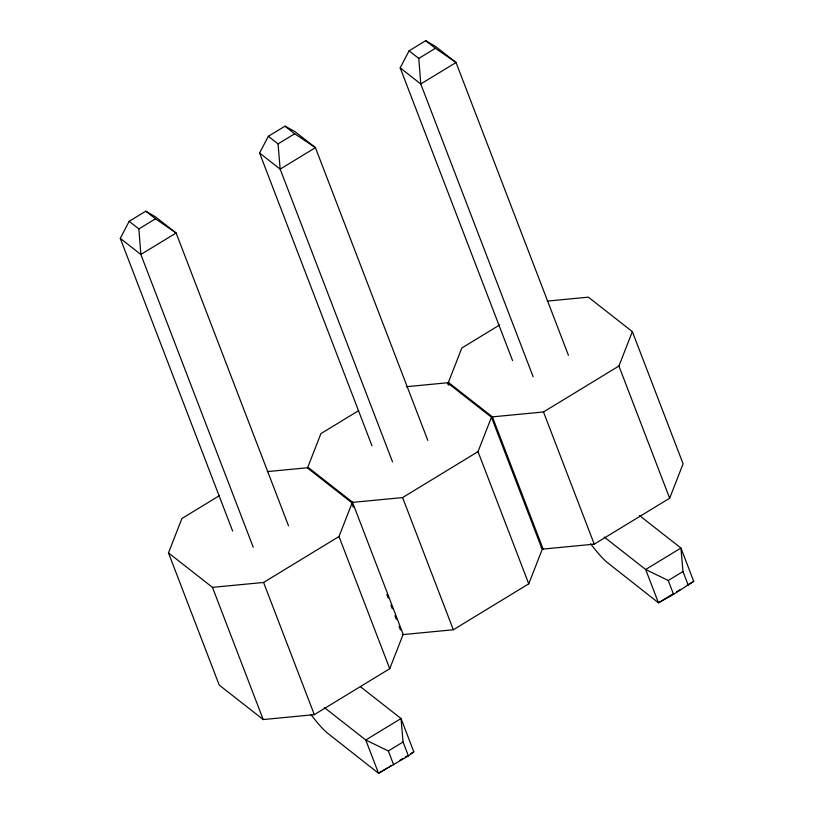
<?xml version="1.0" encoding="UTF-8"?>
<svg xmlns="http://www.w3.org/2000/svg" width="814" height="814" viewBox="0 0 814 814"><rect width="100%" height="100%" fill="white"/><g stroke="black" fill="none" stroke-linecap="round" stroke-linejoin="round"><path stroke-width="1.22" d="M267.307 471.601L308.435 467.653L352.442 502.116L403.174 634.31L389.733 668.711L314.316 714.641L263.217 719.556L219.22 685.083L168.478 552.899L181.919 518.487L219.627 495.523M168.478 552.899L212.474 587.362L263.573 582.458L338.99 536.518L352.442 502.116M449.297 384.768L448.392 382.407L461.833 348.005L499.542 325.03M358.638 410.643L320.93 433.608L307.488 468.009L351.495 502.482L402.594 497.578L478.011 451.638L491.453 417.236L447.446 382.763L406.318 386.721M402.238 634.666L453.337 629.761L528.754 583.831L542.195 549.419L491.453 417.236M448.392 382.407L492.399 416.87L543.498 411.965L618.915 366.025L632.356 331.624L588.349 297.161L547.222 301.109M541.137 547.496L543.141 549.063L594.24 544.149L669.657 498.219L683.099 463.817L632.356 331.624M232.641 531.084L120.279 238.36L129.161 221.316L145.787 211.192L155.535 216.88L176.119 232.997L288.512 525.783M512.555 360.592L400.193 67.867L409.076 50.834L425.702 40.7L435.459 46.388L456.033 62.505L568.426 355.291M371.978 445.797L259.585 153.012L268.345 136.294L284.971 126.17L294.851 131.532L315.425 147.649L427.798 440.374M310.734 714.244A56.848 14.886 58.7 0 0 326.475 732.305L378.541 773.3L408.404 755.911L413.807 751.821L401.027 718.518L360.541 686.802M590.649 543.752A56.848 14.886 58.7 0 0 606.399 561.813L658.465 602.808L673.595 594.393L693.721 581.328L680.942 548.026L639.468 515.547M392.531 461.853L280.158 169.129L278.042 143.895L294.678 133.771L315.425 147.649L280.158 169.129L259.585 153.012M253.246 547.262L140.853 254.467L138.858 228.917L155.494 218.793L176.119 232.997L140.853 254.467L120.279 238.36M533.16 376.77L420.767 83.984L418.783 58.435L435.409 48.301L456.033 62.505L420.767 83.984L400.193 67.867M387.098 768.09L378.541 773.3L365.761 739.997L388.339 750.976L403.062 742.002L401.027 718.518L365.761 739.997L324.287 707.508M673.422 593.701L658.465 602.808L645.675 569.505L668.253 580.484L682.987 571.52L680.942 548.026L645.675 569.505L604.212 537.026M389.234 766.788L391.371 765.486M399.918 760.286L403.123 758.333M405.26 757.03L407.397 755.728M410.602 753.774L413.807 751.821M676.627 591.747L679.832 589.794M687.311 585.235L693.721 581.328M425.702 40.7L435.409 48.301M409.076 50.834L418.783 58.435M284.971 126.17L294.678 133.771M268.345 136.294L278.042 143.895M145.787 211.192L155.494 218.793M129.161 221.316L138.858 228.917M618.915 366.025L669.657 498.219M682.987 571.52L688.318 585.429M668.253 580.484L673.595 594.393M543.498 411.965L594.24 544.149M492.399 416.87L543.141 549.063M478.011 451.638L528.754 583.831M447.446 382.763L448.351 385.124M402.594 497.578L453.337 629.761M351.943 503.663L353.307 507.203M386.833 594.535L388.186 598.076M390.913 605.158L392.267 608.699M394.983 615.781L396.347 619.322M399.064 626.404L400.427 629.944M338.99 536.518L389.733 668.711M403.062 742.002L408.404 755.911M388.339 750.976L393.681 764.885M263.573 582.458L314.316 714.641M212.474 587.362L263.217 719.556"/></g></svg>
